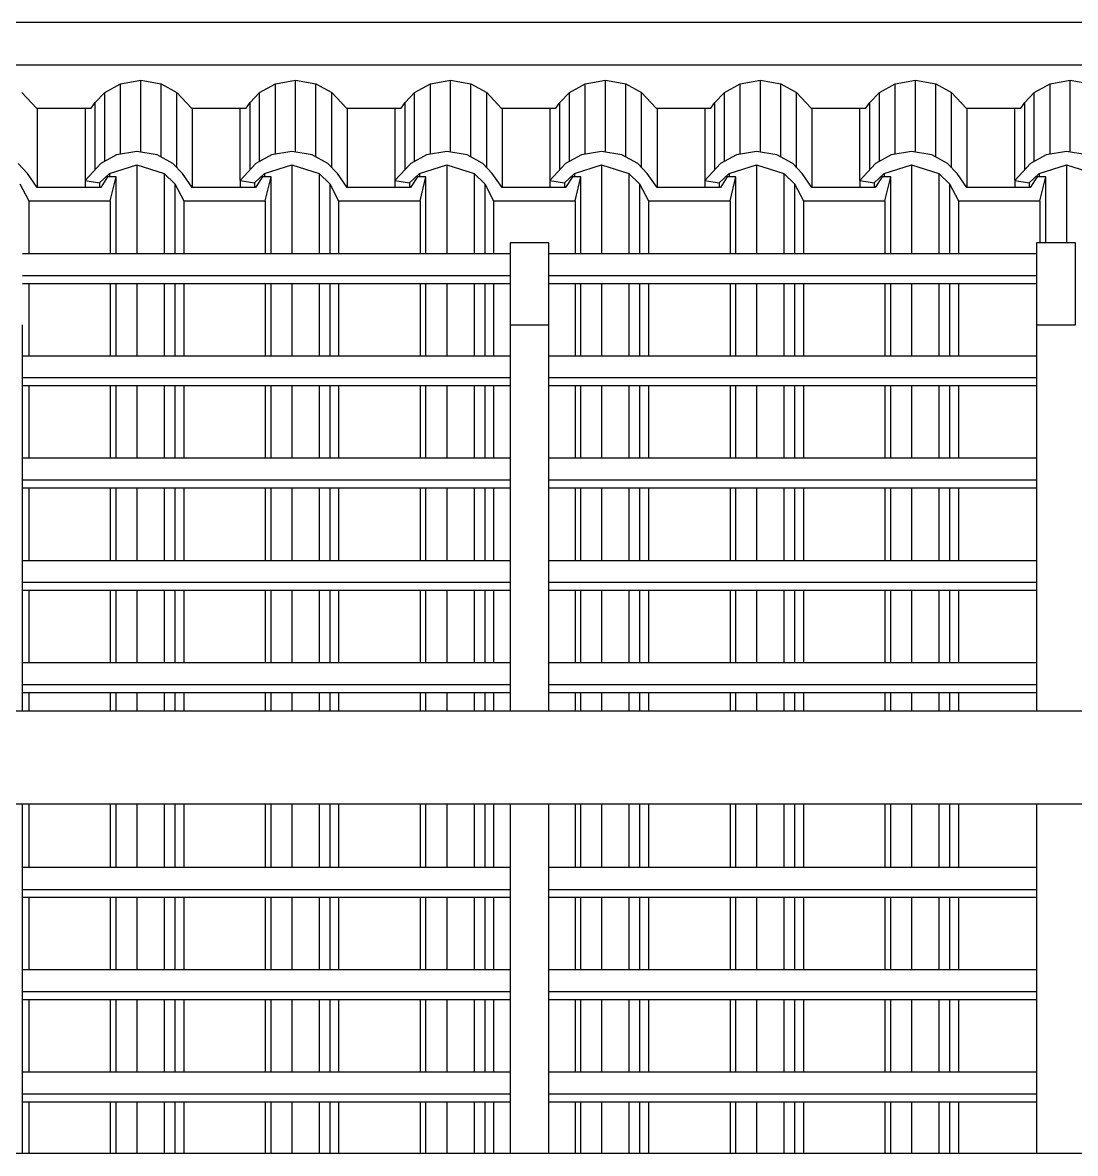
# Model space of a CAD drawing. Header units: metres. Extents: x 49 to 320, y -91 to 27.
# Drawn here: x 233.543 to 234.902, y 23.842 to 25.303 of the extents above; entities that cross this region are included whole.
import ezdxf

# ---------------------------------------------------------------- set-up
doc = ezdxf.new("R2010")
doc.units = ezdxf.units.M
doc.header["$LTSCALE"] = 0.2
for name, color, linetype in [('ARQ-___-___-VST', 9, 'Continuous'), ('ARQ-ALV-BXA', 1, 'Continuous'), ('ARQ-COB', 4, 'Continuous'), ('ARQ-FOR', 2, 'Continuous')]:
    doc.layers.add(name, color=color, linetype=linetype)

msp = doc.modelspace()

# ---------------------------------------------------------------- linework, layer by layer
at = {"layer": 'ARQ-___-___-VST'}
for p, q in [((236.1909, 25.3026), (230.0959, 25.3026)), ((236.1909, 25.3026), (230.0959, 25.3026)), ((230.0959, 25.248), (236.1909, 25.248)), ((233.6698, 25.2234), (233.6959, 25.2281)), ((233.6959, 25.1355), (233.6959, 25.2281)), ((233.6959, 25.2281), (233.7221, 25.2234)), ((233.8698, 25.2234), (233.8959, 25.2281)), ((233.8959, 25.1355), (233.8959, 25.2281)), ((233.8959, 25.2281), (233.9221, 25.2234)), ((234.0698, 25.2234), (234.0959, 25.2281)), ((234.0959, 25.1355), (234.0959, 25.2281)), ((234.0959, 25.2281), (234.1221, 25.2234)), ((234.2698, 25.2234), (234.2959, 25.2281)), ((234.2959, 25.1355), (234.2959, 25.2281)), ((234.2959, 25.2281), (234.3221, 25.2234)), ((234.4698, 25.2234), (234.4959, 25.2281)), ((234.4959, 25.1355), (234.4959, 25.2281)), ((234.4959, 25.2281), (234.5221, 25.2234)), ((234.6698, 25.2234), (234.6959, 25.2281)), ((234.6959, 25.1355), (234.6959, 25.2281)), ((234.6959, 25.2281), (234.7221, 25.2234)), ((234.8698, 25.2234), (234.8959, 25.2281)), ((234.8959, 25.1355), (234.8959, 25.2281)), ((234.8959, 25.2281), (234.9221, 25.2234)), ((233.5425, 25.2123), (233.5614, 25.192)), ((233.6371, 25.1993), (233.6494, 25.2123)), ((233.6494, 25.2123), (233.6698, 25.2234)), ((233.6494, 25.1233), (233.6494, 25.2123)), ((233.6698, 25.1326), (233.6698, 25.2234)), ((233.7221, 25.129), (233.7221, 25.2234)), ((233.7221, 25.2234), (233.7425, 25.2123)), ((233.7425, 25.1152), (233.7425, 25.2123)), ((233.7425, 25.2123), (233.7614, 25.192)), ((233.8371, 25.1993), (233.8494, 25.2123)), ((233.8494, 25.2123), (233.8698, 25.2234)), ((233.8494, 25.1233), (233.8494, 25.2123)), ((233.8698, 25.1326), (233.8698, 25.2234)), ((233.9221, 25.129), (233.9221, 25.2234)), ((233.9221, 25.2234), (233.9425, 25.2123)), ((233.9425, 25.1152), (233.9425, 25.2123)), ((233.9425, 25.2123), (233.9614, 25.192)), ((234.0371, 25.1993), (234.0494, 25.2123)), ((234.0494, 25.2123), (234.0698, 25.2234)), ((234.0494, 25.1233), (234.0494, 25.2123)), ((234.0698, 25.1326), (234.0698, 25.2234)), ((234.1221, 25.129), (234.1221, 25.2234)), ((234.1221, 25.2234), (234.1425, 25.2123)), ((234.1425, 25.1152), (234.1425, 25.2123)), ((234.1425, 25.2123), (234.1614, 25.192)), ((234.2371, 25.1993), (234.2494, 25.2123)), ((234.2494, 25.2123), (234.2698, 25.2234)), ((234.2494, 25.1233), (234.2494, 25.2123)), ((234.2698, 25.1326), (234.2698, 25.2234)), ((234.3221, 25.129), (234.3221, 25.2234)), ((234.3221, 25.2234), (234.3425, 25.2123)), ((234.3425, 25.1152), (234.3425, 25.2123)), ((234.3425, 25.2123), (234.3614, 25.192)), ((234.4371, 25.1993), (234.4494, 25.2123)), ((234.4494, 25.2123), (234.4698, 25.2234)), ((234.4494, 25.1233), (234.4494, 25.2123)), ((234.4698, 25.1326), (234.4698, 25.2234)), ((234.5221, 25.129), (234.5221, 25.2234)), ((234.5221, 25.2234), (234.5425, 25.2123)), ((234.5425, 25.1152), (234.5425, 25.2123)), ((234.5425, 25.2123), (234.5614, 25.192)), ((234.6371, 25.1993), (234.6494, 25.2123)), ((234.6494, 25.2123), (234.6698, 25.2234)), ((234.6494, 25.1233), (234.6494, 25.2123)), ((234.6698, 25.1326), (234.6698, 25.2234)), ((234.7221, 25.129), (234.7221, 25.2234)), ((234.7221, 25.2234), (234.7425, 25.2123)), ((234.7425, 25.1152), (234.7425, 25.2123)), ((234.7425, 25.2123), (234.7614, 25.192)), ((234.8371, 25.1993), (234.8494, 25.2123)), ((234.8494, 25.2123), (234.8698, 25.2234)), ((234.8494, 25.1233), (234.8494, 25.2123)), ((234.8698, 25.1326), (234.8698, 25.2234)), ((233.6319, 25.192), (233.6371, 25.1993)), ((233.6371, 25.1128), (233.6371, 25.1993)), ((233.8319, 25.192), (233.8371, 25.1993)), ((233.8371, 25.1128), (233.8371, 25.1993)), ((234.0319, 25.192), (234.0371, 25.1993)), ((234.0371, 25.1128), (234.0371, 25.1993)), ((234.2319, 25.192), (234.2371, 25.1993)), ((234.2371, 25.1128), (234.2371, 25.1993)), ((234.4319, 25.192), (234.4371, 25.1993)), ((234.4371, 25.1128), (234.4371, 25.1993)), ((234.6319, 25.192), (234.6371, 25.1993)), ((234.6371, 25.1128), (234.6371, 25.1993)), ((234.8319, 25.192), (234.8371, 25.1993)), ((234.8371, 25.1128), (234.8371, 25.1993)), ((233.5614, 25.192), (233.6319, 25.192)), ((233.5628, 25.0897), (233.5628, 25.192)), ((233.6244, 25.0992), (233.6244, 25.192)), ((233.7614, 25.192), (233.8319, 25.192)), ((233.7628, 25.0897), (233.7628, 25.192)), ((233.8244, 25.0992), (233.8244, 25.192)), ((233.9614, 25.192), (234.0319, 25.192)), ((233.9628, 25.0897), (233.9628, 25.192)), ((234.0244, 25.0992), (234.0244, 25.192)), ((234.1614, 25.192), (234.2319, 25.192)), ((234.1628, 25.0897), (234.1628, 25.192)), ((234.2244, 25.0992), (234.2244, 25.192)), ((234.3614, 25.192), (234.4319, 25.192)), ((234.3628, 25.0897), (234.3628, 25.192)), ((234.4244, 25.0992), (234.4244, 25.192)), ((234.5614, 25.192), (234.6319, 25.192)), ((234.5628, 25.0897), (234.5628, 25.192)), ((234.6244, 25.0992), (234.6244, 25.192)), ((234.7614, 25.192), (234.8319, 25.192)), ((234.7628, 25.0897), (234.7628, 25.192)), ((234.8244, 25.0992), (234.8244, 25.192)), ((233.6909, 25.1189), (233.6909, 25.004)), ((233.8909, 25.1189), (233.8909, 25.004)), ((234.0909, 25.1189), (234.0909, 25.004)), ((234.2909, 25.1189), (234.2909, 25.004)), ((234.4909, 25.1189), (234.4909, 25.004)), ((234.6909, 25.1189), (234.6909, 25.004)), ((234.8909, 25.1189), (234.8909, 25.0182)), ((233.6241, 25.0988), (233.6241, 25.0897)), ((233.6428, 25.0955), (233.6428, 25.0897)), ((233.6557, 25.1075), (233.6557, 25.1035)), ((233.6641, 25.004), (233.6641, 25.1035)), ((233.7262, 25.1075), (233.7262, 25.004)), ((233.7399, 25.0945), (233.7399, 25.004)), ((233.8241, 25.0988), (233.8241, 25.0897)), ((233.8428, 25.0955), (233.8428, 25.0897)), ((233.8557, 25.1075), (233.8557, 25.1035)), ((233.8641, 25.004), (233.8641, 25.1035)), ((233.9262, 25.1075), (233.9262, 25.004)), ((233.9399, 25.0945), (233.9399, 25.004)), ((234.0241, 25.0988), (234.0241, 25.0897)), ((234.0428, 25.0955), (234.0428, 25.0897)), ((234.0557, 25.1075), (234.0557, 25.1035)), ((234.0641, 25.004), (234.0641, 25.1035)), ((234.1262, 25.1075), (234.1262, 25.004)), ((234.1399, 25.0945), (234.1399, 25.004)), ((234.2241, 25.0988), (234.2241, 25.0897)), ((234.2428, 25.0955), (234.2428, 25.0897)), ((234.2557, 25.1075), (234.2557, 25.1035)), ((234.2641, 25.004), (234.2641, 25.1035)), ((234.3262, 25.1075), (234.3262, 25.004)), ((234.3399, 25.0945), (234.3399, 25.004)), ((234.4241, 25.0988), (234.4241, 25.0897)), ((234.4428, 25.0955), (234.4428, 25.0897)), ((234.4557, 25.1075), (234.4557, 25.1035)), ((234.4641, 25.004), (234.4641, 25.1035)), ((234.5262, 25.1075), (234.5262, 25.004)), ((234.5399, 25.0945), (234.5399, 25.004)), ((234.6241, 25.0988), (234.6241, 25.0897)), ((234.6428, 25.0955), (234.6428, 25.0897)), ((234.6557, 25.1075), (234.6557, 25.1035)), ((234.6641, 25.004), (234.6641, 25.1035)), ((234.7262, 25.1075), (234.7262, 25.004)), ((234.7399, 25.0945), (234.7399, 25.004)), ((234.8241, 25.0988), (234.8241, 25.0897)), ((234.8428, 25.0955), (234.8428, 25.0897)), ((234.8557, 25.1075), (234.8557, 25.1035)), ((234.8641, 25.0182), (234.8641, 25.1035)), ((233.5514, 25.0722), (233.5514, 25.004)), ((233.6566, 25.0722), (233.6566, 25.004)), ((233.7514, 25.0722), (233.7514, 25.004)), ((233.8566, 25.0722), (233.8566, 25.004)), ((233.9514, 25.0722), (233.9514, 25.004)), ((234.0566, 25.0722), (234.0566, 25.004)), ((234.1514, 25.0722), (234.1514, 25.004)), ((234.2566, 25.0722), (234.2566, 25.004)), ((234.3514, 25.0722), (234.3514, 25.004)), ((234.4566, 25.0722), (234.4566, 25.004)), ((234.5514, 25.0722), (234.5514, 25.004)), ((234.6566, 25.0722), (234.6566, 25.004)), ((234.7514, 25.0722), (234.7514, 25.004)), ((234.8566, 25.0722), (234.8566, 25.0182)), ((234.1729, 25.004), (233.5434, 25.004)), ((234.8524, 25.004), (234.2229, 25.004)), ((234.1729, 24.9757), (233.5434, 24.9757)), ((233.5434, 24.9658), (234.1729, 24.9658)), ((233.5514, 24.9658), (233.5514, 24.8719)), ((233.6566, 24.9658), (233.6566, 24.8719)), ((233.6641, 24.8719), (233.6641, 24.9658)), ((233.6909, 24.9658), (233.6909, 24.8719)), ((233.7262, 24.9658), (233.7262, 24.8719)), ((233.7399, 24.9658), (233.7399, 24.8719)), ((233.7514, 24.9658), (233.7514, 24.8719)), ((233.8566, 24.9658), (233.8566, 24.8719)), ((233.8641, 24.8719), (233.8641, 24.9658)), ((233.8909, 24.9658), (233.8909, 24.8719)), ((233.9262, 24.9658), (233.9262, 24.8719)), ((233.9399, 24.9658), (233.9399, 24.8719)), ((233.9514, 24.9658), (233.9514, 24.8719)), ((234.0566, 24.9658), (234.0566, 24.8719)), ((234.0641, 24.8719), (234.0641, 24.9658)), ((234.0909, 24.9658), (234.0909, 24.8719)), ((234.1262, 24.9658), (234.1262, 24.8719)), ((234.1399, 24.9658), (234.1399, 24.8719)), ((234.1514, 24.9658), (234.1514, 24.8719)), ((234.8524, 24.9757), (234.2229, 24.9757)), ((234.2229, 24.9658), (234.8524, 24.9658)), ((234.2566, 24.9658), (234.2566, 24.8719)), ((234.2641, 24.8719), (234.2641, 24.9658)), ((234.2909, 24.9658), (234.2909, 24.8719)), ((234.3262, 24.9658), (234.3262, 24.8719)), ((234.3399, 24.9658), (234.3399, 24.8719)), ((234.3514, 24.9658), (234.3514, 24.8719)), ((234.4566, 24.9658), (234.4566, 24.8719)), ((234.4641, 24.8719), (234.4641, 24.9658)), ((234.4909, 24.9658), (234.4909, 24.8719)), ((234.5262, 24.9658), (234.5262, 24.8719)), ((234.5399, 24.9658), (234.5399, 24.8719)), ((234.5514, 24.9658), (234.5514, 24.8719)), ((234.6566, 24.9658), (234.6566, 24.8719)), ((234.6641, 24.8719), (234.6641, 24.9658)), ((234.6909, 24.9658), (234.6909, 24.8719)), ((234.7262, 24.9658), (234.7262, 24.8719)), ((234.7399, 24.9658), (234.7399, 24.8719)), ((234.7514, 24.9658), (234.7514, 24.8719)), ((233.5434, 24.4133), (233.5434, 24.9123)), ((234.1729, 24.9123), (234.1729, 24.4133)), ((234.2229, 24.4133), (234.2229, 24.9123)), ((234.8524, 24.9123), (234.8524, 24.4133)), ((234.1729, 24.8719), (233.5434, 24.8719)), ((234.8524, 24.8719), (234.2229, 24.8719)), ((234.1729, 24.8436), (233.5434, 24.8436)), ((233.5434, 24.8337), (234.1729, 24.8337)), ((233.5514, 24.8337), (233.5514, 24.7398)), ((233.6566, 24.8337), (233.6566, 24.7398)), ((233.6641, 24.7398), (233.6641, 24.8337)), ((233.6909, 24.8337), (233.6909, 24.7398)), ((233.7262, 24.8337), (233.7262, 24.7398)), ((233.7399, 24.8337), (233.7399, 24.7398)), ((233.7514, 24.8337), (233.7514, 24.7398)), ((233.8566, 24.8337), (233.8566, 24.7398)), ((233.8641, 24.7398), (233.8641, 24.8337)), ((233.8909, 24.8337), (233.8909, 24.7398)), ((233.9262, 24.8337), (233.9262, 24.7398)), ((233.9399, 24.8337), (233.9399, 24.7398)), ((233.9514, 24.8337), (233.9514, 24.7398)), ((234.0566, 24.8337), (234.0566, 24.7398)), ((234.0641, 24.7398), (234.0641, 24.8337)), ((234.0909, 24.8337), (234.0909, 24.7398)), ((234.1262, 24.8337), (234.1262, 24.7398)), ((234.1399, 24.8337), (234.1399, 24.7398)), ((234.1514, 24.8337), (234.1514, 24.7398)), ((234.8524, 24.8436), (234.2229, 24.8436)), ((234.2229, 24.8337), (234.8524, 24.8337)), ((234.2566, 24.8337), (234.2566, 24.7398)), ((234.2641, 24.7398), (234.2641, 24.8337)), ((234.2909, 24.8337), (234.2909, 24.7398)), ((234.3262, 24.8337), (234.3262, 24.7398)), ((234.3399, 24.8337), (234.3399, 24.7398)), ((234.3514, 24.8337), (234.3514, 24.7398)), ((234.4566, 24.8337), (234.4566, 24.7398)), ((234.4641, 24.7398), (234.4641, 24.8337)), ((234.4909, 24.8337), (234.4909, 24.7398)), ((234.5262, 24.8337), (234.5262, 24.7398)), ((234.5399, 24.8337), (234.5399, 24.7398)), ((234.5514, 24.8337), (234.5514, 24.7398)), ((234.6566, 24.8337), (234.6566, 24.7398)), ((234.6641, 24.7398), (234.6641, 24.8337)), ((234.6909, 24.8337), (234.6909, 24.7398)), ((234.7262, 24.8337), (234.7262, 24.7398)), ((234.7399, 24.8337), (234.7399, 24.7398)), ((234.7514, 24.8337), (234.7514, 24.7398)), ((234.1729, 24.7398), (233.5434, 24.7398)), ((234.8524, 24.7398), (234.2229, 24.7398)), ((234.1729, 24.7114), (233.5434, 24.7114)), ((233.5434, 24.7015), (234.1729, 24.7015)), ((233.5514, 24.7015), (233.5514, 24.6076)), ((233.6566, 24.7015), (233.6566, 24.6076)), ((233.6641, 24.6076), (233.6641, 24.7015)), ((233.6909, 24.7015), (233.6909, 24.6076)), ((233.7262, 24.7015), (233.7262, 24.6076)), ((233.7399, 24.7015), (233.7399, 24.6076)), ((233.7514, 24.7015), (233.7514, 24.6076)), ((233.8566, 24.7015), (233.8566, 24.6076)), ((233.8641, 24.6076), (233.8641, 24.7015)), ((233.8909, 24.7015), (233.8909, 24.6076)), ((233.9262, 24.7015), (233.9262, 24.6076)), ((233.9399, 24.7015), (233.9399, 24.6076)), ((233.9514, 24.7015), (233.9514, 24.6076)), ((234.0566, 24.7015), (234.0566, 24.6076)), ((234.0641, 24.6076), (234.0641, 24.7015)), ((234.0909, 24.7015), (234.0909, 24.6076)), ((234.1262, 24.7015), (234.1262, 24.6076)), ((234.1399, 24.7015), (234.1399, 24.6076)), ((234.1514, 24.7015), (234.1514, 24.6076)), ((234.8524, 24.7114), (234.2229, 24.7114)), ((234.2229, 24.7015), (234.8524, 24.7015)), ((234.2566, 24.7015), (234.2566, 24.6076)), ((234.2641, 24.6076), (234.2641, 24.7015)), ((234.2909, 24.7015), (234.2909, 24.6076)), ((234.3262, 24.7015), (234.3262, 24.6076)), ((234.3399, 24.7015), (234.3399, 24.6076)), ((234.3514, 24.7015), (234.3514, 24.6076)), ((234.4566, 24.7015), (234.4566, 24.6076)), ((234.4641, 24.6076), (234.4641, 24.7015)), ((234.4909, 24.7015), (234.4909, 24.6076)), ((234.5262, 24.7015), (234.5262, 24.6076)), ((234.5399, 24.7015), (234.5399, 24.6076)), ((234.5514, 24.7015), (234.5514, 24.6076)), ((234.6566, 24.7015), (234.6566, 24.6076)), ((234.6641, 24.6076), (234.6641, 24.7015)), ((234.6909, 24.7015), (234.6909, 24.6076)), ((234.7262, 24.7015), (234.7262, 24.6076)), ((234.7399, 24.7015), (234.7399, 24.6076)), ((234.7514, 24.7015), (234.7514, 24.6076)), ((234.1729, 24.6076), (233.5434, 24.6076)), ((234.8524, 24.6076), (234.2229, 24.6076)), ((234.1729, 24.5793), (233.5434, 24.5793)), ((233.5434, 24.5694), (234.1729, 24.5694)), ((233.5514, 24.5694), (233.5514, 24.4755)), ((233.6566, 24.5694), (233.6566, 24.4755)), ((233.6641, 24.4755), (233.6641, 24.5694)), ((233.6909, 24.5694), (233.6909, 24.4755)), ((233.7262, 24.5694), (233.7262, 24.4755)), ((233.7399, 24.5694), (233.7399, 24.4755)), ((233.7514, 24.5694), (233.7514, 24.4755)), ((233.8566, 24.5694), (233.8566, 24.4755)), ((233.8641, 24.4755), (233.8641, 24.5694)), ((233.8909, 24.5694), (233.8909, 24.4755)), ((233.9262, 24.5694), (233.9262, 24.4755)), ((233.9399, 24.5694), (233.9399, 24.4755)), ((233.9514, 24.5694), (233.9514, 24.4755)), ((234.0566, 24.5694), (234.0566, 24.4755)), ((234.0641, 24.4755), (234.0641, 24.5694)), ((234.0909, 24.5694), (234.0909, 24.4755)), ((234.1262, 24.5694), (234.1262, 24.4755)), ((234.1399, 24.5694), (234.1399, 24.4755)), ((234.1514, 24.5694), (234.1514, 24.4755)), ((234.8524, 24.5793), (234.2229, 24.5793)), ((234.2229, 24.5694), (234.8524, 24.5694)), ((234.2566, 24.5694), (234.2566, 24.4755)), ((234.2641, 24.4755), (234.2641, 24.5694)), ((234.2909, 24.5694), (234.2909, 24.4755)), ((234.3262, 24.5694), (234.3262, 24.4755)), ((234.3399, 24.5694), (234.3399, 24.4755)), ((234.3514, 24.5694), (234.3514, 24.4755)), ((234.4566, 24.5694), (234.4566, 24.4755)), ((234.4641, 24.4755), (234.4641, 24.5694)), ((234.4909, 24.5694), (234.4909, 24.4755)), ((234.5262, 24.5694), (234.5262, 24.4755)), ((234.5399, 24.5694), (234.5399, 24.4755)), ((234.5514, 24.5694), (234.5514, 24.4755)), ((234.6566, 24.5694), (234.6566, 24.4755)), ((234.6641, 24.4755), (234.6641, 24.5694)), ((234.6909, 24.5694), (234.6909, 24.4755)), ((234.7262, 24.5694), (234.7262, 24.4755)), ((234.7399, 24.5694), (234.7399, 24.4755)), ((234.7514, 24.5694), (234.7514, 24.4755)), ((234.1729, 24.4755), (233.5434, 24.4755)), ((234.8524, 24.4755), (234.2229, 24.4755)), ((234.1729, 24.4472), (233.5434, 24.4472)), ((233.5434, 24.4373), (234.1729, 24.4373)), ((233.5514, 24.4373), (233.5514, 24.4133)), ((233.6566, 24.4373), (233.6566, 24.4133)), ((233.6641, 24.4133), (233.6641, 24.4373)), ((233.6909, 24.4373), (233.6909, 24.4133)), ((233.7262, 24.4373), (233.7262, 24.4133)), ((233.7399, 24.4373), (233.7399, 24.4133)), ((233.7514, 24.4373), (233.7514, 24.4133)), ((233.8566, 24.4373), (233.8566, 24.4133)), ((233.8641, 24.4133), (233.8641, 24.4373)), ((233.8909, 24.4373), (233.8909, 24.4133)), ((233.9262, 24.4373), (233.9262, 24.4133)), ((233.9399, 24.4373), (233.9399, 24.4133)), ((233.9514, 24.4373), (233.9514, 24.4133)), ((234.0566, 24.4373), (234.0566, 24.4133)), ((234.0641, 24.4133), (234.0641, 24.4373)), ((234.0909, 24.4373), (234.0909, 24.4133)), ((234.1262, 24.4373), (234.1262, 24.4133)), ((234.1399, 24.4373), (234.1399, 24.4133)), ((234.1514, 24.4373), (234.1514, 24.4133)), ((234.8524, 24.4472), (234.2229, 24.4472)), ((234.2229, 24.4373), (234.8524, 24.4373)), ((234.2566, 24.4373), (234.2566, 24.4133)), ((234.2641, 24.4133), (234.2641, 24.4373)), ((234.2909, 24.4373), (234.2909, 24.4133)), ((234.3262, 24.4373), (234.3262, 24.4133)), ((234.3399, 24.4373), (234.3399, 24.4133)), ((234.3514, 24.4373), (234.3514, 24.4133)), ((234.4566, 24.4373), (234.4566, 24.4133)), ((234.4641, 24.4133), (234.4641, 24.4373)), ((234.4909, 24.4373), (234.4909, 24.4133)), ((234.5262, 24.4373), (234.5262, 24.4133)), ((234.5399, 24.4373), (234.5399, 24.4133)), ((234.5514, 24.4373), (234.5514, 24.4133)), ((234.6566, 24.4373), (234.6566, 24.4133)), ((234.6641, 24.4133), (234.6641, 24.4373)), ((234.6909, 24.4373), (234.6909, 24.4133)), ((234.7262, 24.4373), (234.7262, 24.4133)), ((234.7399, 24.4373), (234.7399, 24.4133)), ((234.7514, 24.4373), (234.7514, 24.4133)), ((236.1909, 24.4133), (230.9959, 24.4133)), ((230.9959, 24.2933), (236.1909, 24.2933)), ((233.5434, 23.842), (233.5434, 24.2933)), ((233.5514, 24.2933), (233.5514, 24.2112)), ((233.6566, 24.2933), (233.6566, 24.2112)), ((233.6641, 24.2112), (233.6641, 24.2933)), ((233.6909, 24.2933), (233.6909, 24.2112)), ((233.7262, 24.2933), (233.7262, 24.2112)), ((233.7399, 24.2933), (233.7399, 24.2112)), ((233.7514, 24.2933), (233.7514, 24.2112)), ((233.8566, 24.2933), (233.8566, 24.2112)), ((233.8641, 24.2112), (233.8641, 24.2933)), ((233.8909, 24.2933), (233.8909, 24.2112)), ((233.9262, 24.2933), (233.9262, 24.2112)), ((233.9399, 24.2933), (233.9399, 24.2112)), ((233.9514, 24.2933), (233.9514, 24.2112)), ((234.0566, 24.2933), (234.0566, 24.2112)), ((234.0641, 24.2112), (234.0641, 24.2933)), ((234.0909, 24.2933), (234.0909, 24.2112)), ((234.1262, 24.2933), (234.1262, 24.2112)), ((234.1399, 24.2933), (234.1399, 24.2112)), ((234.1514, 24.2933), (234.1514, 24.2112)), ((234.1729, 24.2933), (234.1729, 23.842)), ((234.2229, 23.842), (234.2229, 24.2933)), ((234.2566, 24.2933), (234.2566, 24.2112)), ((234.2641, 24.2112), (234.2641, 24.2933)), ((234.2909, 24.2933), (234.2909, 24.2112)), ((234.3262, 24.2933), (234.3262, 24.2112)), ((234.3399, 24.2933), (234.3399, 24.2112)), ((234.3514, 24.2933), (234.3514, 24.2112)), ((234.4566, 24.2933), (234.4566, 24.2112)), ((234.4641, 24.2112), (234.4641, 24.2933)), ((234.4909, 24.2933), (234.4909, 24.2112)), ((234.5262, 24.2933), (234.5262, 24.2112)), ((234.5399, 24.2933), (234.5399, 24.2112)), ((234.5514, 24.2933), (234.5514, 24.2112)), ((234.6566, 24.2933), (234.6566, 24.2112)), ((234.6641, 24.2112), (234.6641, 24.2933)), ((234.6909, 24.2933), (234.6909, 24.2112)), ((234.7262, 24.2933), (234.7262, 24.2112)), ((234.7399, 24.2933), (234.7399, 24.2112)), ((234.7514, 24.2933), (234.7514, 24.2112)), ((234.8524, 24.2933), (234.8524, 23.842)), ((234.1729, 24.2112), (233.5434, 24.2112)), ((234.8524, 24.2112), (234.2229, 24.2112)), ((233.5434, 24.1829), (234.1729, 24.1829)), ((233.5434, 24.173), (234.1729, 24.173)), ((233.5514, 24.173), (233.5514, 24.0791)), ((233.6566, 24.173), (233.6566, 24.0791)), ((233.6641, 24.0791), (233.6641, 24.173)), ((233.6909, 24.173), (233.6909, 24.0791)), ((233.7262, 24.173), (233.7262, 24.0791)), ((233.7399, 24.173), (233.7399, 24.0791)), ((233.7514, 24.173), (233.7514, 24.0791)), ((233.8566, 24.173), (233.8566, 24.0791)), ((233.8641, 24.0791), (233.8641, 24.173)), ((233.8909, 24.173), (233.8909, 24.0791)), ((233.9262, 24.173), (233.9262, 24.0791)), ((233.9399, 24.173), (233.9399, 24.0791)), ((233.9514, 24.173), (233.9514, 24.0791)), ((234.0566, 24.173), (234.0566, 24.0791)), ((234.0641, 24.0791), (234.0641, 24.173)), ((234.0909, 24.173), (234.0909, 24.0791)), ((234.1262, 24.173), (234.1262, 24.0791)), ((234.1399, 24.173), (234.1399, 24.0791)), ((234.1514, 24.173), (234.1514, 24.0791)), ((234.2229, 24.1829), (234.8524, 24.1829)), ((234.2229, 24.173), (234.8524, 24.173)), ((234.2566, 24.173), (234.2566, 24.0791)), ((234.2641, 24.0791), (234.2641, 24.173)), ((234.2909, 24.173), (234.2909, 24.0791)), ((234.3262, 24.173), (234.3262, 24.0791)), ((234.3399, 24.173), (234.3399, 24.0791)), ((234.3514, 24.173), (234.3514, 24.0791)), ((234.4566, 24.173), (234.4566, 24.0791)), ((234.4641, 24.0791), (234.4641, 24.173)), ((234.4909, 24.173), (234.4909, 24.0791)), ((234.5262, 24.173), (234.5262, 24.0791)), ((234.5399, 24.173), (234.5399, 24.0791)), ((234.5514, 24.173), (234.5514, 24.0791)), ((234.6566, 24.173), (234.6566, 24.0791)), ((234.6641, 24.0791), (234.6641, 24.173)), ((234.6909, 24.173), (234.6909, 24.0791)), ((234.7262, 24.173), (234.7262, 24.0791)), ((234.7399, 24.173), (234.7399, 24.0791)), ((234.7514, 24.173), (234.7514, 24.0791)), ((234.1729, 24.0791), (233.5434, 24.0791)), ((234.8524, 24.0791), (234.2229, 24.0791)), ((234.1729, 24.0507), (233.5434, 24.0507)), ((234.8524, 24.0507), (234.2229, 24.0507)), ((233.5434, 24.0408), (234.1729, 24.0408)), ((233.5514, 24.0408), (233.5514, 23.9469)), ((233.6566, 24.0408), (233.6566, 23.9469)), ((233.6641, 23.9469), (233.6641, 24.0408)), ((233.6909, 24.0408), (233.6909, 23.9469)), ((233.7262, 24.0408), (233.7262, 23.9469)), ((233.7399, 24.0408), (233.7399, 23.9469)), ((233.7514, 24.0408), (233.7514, 23.9469)), ((233.8566, 24.0408), (233.8566, 23.9469)), ((233.8641, 23.9469), (233.8641, 24.0408)), ((233.8909, 24.0408), (233.8909, 23.9469)), ((233.9262, 24.0408), (233.9262, 23.9469)), ((233.9399, 24.0408), (233.9399, 23.9469)), ((233.9514, 24.0408), (233.9514, 23.9469)), ((234.0566, 24.0408), (234.0566, 23.9469)), ((234.0641, 23.9469), (234.0641, 24.0408)), ((234.0909, 24.0408), (234.0909, 23.9469)), ((234.1262, 24.0408), (234.1262, 23.9469)), ((234.1399, 24.0408), (234.1399, 23.9469)), ((234.1514, 24.0408), (234.1514, 23.9469)), ((234.2229, 24.0408), (234.8524, 24.0408)), ((234.2566, 24.0408), (234.2566, 23.9469)), ((234.2641, 23.9469), (234.2641, 24.0408)), ((234.2909, 24.0408), (234.2909, 23.9469)), ((234.3262, 24.0408), (234.3262, 23.9469)), ((234.3399, 24.0408), (234.3399, 23.9469)), ((234.3514, 24.0408), (234.3514, 23.9469)), ((234.4566, 24.0408), (234.4566, 23.9469)), ((234.4641, 23.9469), (234.4641, 24.0408)), ((234.4909, 24.0408), (234.4909, 23.9469)), ((234.5262, 24.0408), (234.5262, 23.9469)), ((234.5399, 24.0408), (234.5399, 23.9469)), ((234.5514, 24.0408), (234.5514, 23.9469)), ((234.6566, 24.0408), (234.6566, 23.9469)), ((234.6641, 23.9469), (234.6641, 24.0408)), ((234.6909, 24.0408), (234.6909, 23.9469)), ((234.7262, 24.0408), (234.7262, 23.9469)), ((234.7399, 24.0408), (234.7399, 23.9469)), ((234.7514, 24.0408), (234.7514, 23.9469)), ((234.1729, 23.9469), (233.5434, 23.9469)), ((234.8524, 23.9469), (234.2229, 23.9469)), ((234.1729, 23.9186), (233.5434, 23.9186)), ((234.8524, 23.9186), (234.2229, 23.9186)), ((233.5434, 23.9087), (234.1729, 23.9087)), ((233.5514, 23.9087), (233.5514, 23.842)), ((233.6566, 23.9087), (233.6566, 23.842)), ((233.6641, 23.842), (233.6641, 23.9087)), ((233.6909, 23.9087), (233.6909, 23.842)), ((233.7262, 23.9087), (233.7262, 23.842)), ((233.7399, 23.9087), (233.7399, 23.842)), ((233.7514, 23.9087), (233.7514, 23.842)), ((233.8566, 23.9087), (233.8566, 23.842)), ((233.8641, 23.842), (233.8641, 23.9087)), ((233.8909, 23.9087), (233.8909, 23.842)), ((233.9262, 23.9087), (233.9262, 23.842)), ((233.9399, 23.9087), (233.9399, 23.842)), ((233.9514, 23.9087), (233.9514, 23.842)), ((234.0566, 23.9087), (234.0566, 23.842)), ((234.0641, 23.842), (234.0641, 23.9087)), ((234.0909, 23.9087), (234.0909, 23.842)), ((234.1262, 23.9087), (234.1262, 23.842)), ((234.1399, 23.9087), (234.1399, 23.842)), ((234.1514, 23.9087), (234.1514, 23.842)), ((234.2229, 23.9087), (234.8524, 23.9087)), ((234.2566, 23.9087), (234.2566, 23.842)), ((234.2641, 23.842), (234.2641, 23.9087)), ((234.2909, 23.9087), (234.2909, 23.842)), ((234.3262, 23.9087), (234.3262, 23.842)), ((234.3399, 23.9087), (234.3399, 23.842)), ((234.3514, 23.9087), (234.3514, 23.842)), ((234.4566, 23.9087), (234.4566, 23.842)), ((234.4641, 23.842), (234.4641, 23.9087)), ((234.4909, 23.9087), (234.4909, 23.842)), ((234.5262, 23.9087), (234.5262, 23.842)), ((234.5399, 23.9087), (234.5399, 23.842)), ((234.5514, 23.9087), (234.5514, 23.842)), ((234.6566, 23.9087), (234.6566, 23.842)), ((234.6641, 23.842), (234.6641, 23.9087)), ((234.6909, 23.9087), (234.6909, 23.842)), ((234.7262, 23.9087), (234.7262, 23.842)), ((234.7399, 23.9087), (234.7399, 23.842)), ((234.7514, 23.9087), (234.7514, 23.842))]:
    msp.add_line(p, q, dxfattribs=at)
at = {"layer": 'ARQ-ALV-BXA'}
msp.add_line((236.1909, 23.842), (230.9959, 23.842), dxfattribs=at)
at = {"layer": 'ARQ-COB'}
for p, q in [((233.6648, 25.1317), (233.6444, 25.1205)), ((233.6909, 25.1363), (233.6648, 25.1317)), ((233.7171, 25.1317), (233.6909, 25.1363)), ((233.7375, 25.1205), (233.7171, 25.1317)), ((233.8648, 25.1317), (233.8444, 25.1205)), ((233.8909, 25.1363), (233.8648, 25.1317)), ((233.9171, 25.1317), (233.8909, 25.1363)), ((233.9375, 25.1205), (233.9171, 25.1317)), ((234.0648, 25.1317), (234.0444, 25.1205)), ((234.0909, 25.1363), (234.0648, 25.1317)), ((234.1171, 25.1317), (234.0909, 25.1363)), ((234.1375, 25.1205), (234.1171, 25.1317)), ((234.2648, 25.1317), (234.2444, 25.1205)), ((234.2909, 25.1363), (234.2648, 25.1317)), ((234.3171, 25.1317), (234.2909, 25.1363)), ((234.3375, 25.1205), (234.3171, 25.1317)), ((234.4648, 25.1317), (234.4444, 25.1205)), ((234.4909, 25.1363), (234.4648, 25.1317)), ((234.5171, 25.1317), (234.4909, 25.1363)), ((234.5375, 25.1205), (234.5171, 25.1317)), ((234.6648, 25.1317), (234.6444, 25.1205)), ((234.6909, 25.1363), (234.6648, 25.1317)), ((234.7171, 25.1317), (234.6909, 25.1363)), ((234.7375, 25.1205), (234.7171, 25.1317)), ((234.8648, 25.1317), (234.8444, 25.1205)), ((234.8909, 25.1363), (234.8648, 25.1317)), ((234.9171, 25.1317), (234.8909, 25.1363)), ((233.5497, 25.1075), (233.5375, 25.1205)), ((233.6444, 25.1205), (233.6241, 25.0988)), ((233.6557, 25.1075), (233.6909, 25.1189)), ((233.6909, 25.1189), (233.7262, 25.1075)), ((233.7497, 25.1075), (233.7375, 25.1205)), ((233.8444, 25.1205), (233.8241, 25.0988)), ((233.8557, 25.1075), (233.8909, 25.1189)), ((233.8909, 25.1189), (233.9262, 25.1075)), ((233.9497, 25.1075), (233.9375, 25.1205)), ((234.0444, 25.1205), (234.0241, 25.0988)), ((234.0557, 25.1075), (234.0909, 25.1189)), ((234.0909, 25.1189), (234.1262, 25.1075)), ((234.1497, 25.1075), (234.1375, 25.1205)), ((234.2444, 25.1205), (234.2241, 25.0988)), ((234.2557, 25.1075), (234.2909, 25.1189)), ((234.2909, 25.1189), (234.3262, 25.1075)), ((234.3497, 25.1075), (234.3375, 25.1205)), ((234.4444, 25.1205), (234.4241, 25.0988)), ((234.4557, 25.1075), (234.4909, 25.1189)), ((234.4909, 25.1189), (234.5262, 25.1075)), ((234.5497, 25.1075), (234.5375, 25.1205)), ((234.6444, 25.1205), (234.6241, 25.0988)), ((234.6557, 25.1075), (234.6909, 25.1189)), ((234.6909, 25.1189), (234.7262, 25.1075)), ((234.7497, 25.1075), (234.7375, 25.1205)), ((234.8444, 25.1205), (234.8241, 25.0988)), ((234.8557, 25.1075), (234.8909, 25.1189)), ((234.8909, 25.1189), (234.9262, 25.1075)), ((233.5399, 25.0945), (233.5514, 25.0722)), ((233.5624, 25.0897), (233.5497, 25.1075)), ((233.6241, 25.0988), (233.6428, 25.0955)), ((233.6428, 25.0955), (233.6557, 25.1075)), ((233.6531, 25.1035), (233.6442, 25.0897)), ((233.6641, 25.1035), (233.6531, 25.1035)), ((233.6566, 25.0722), (233.6641, 25.1035)), ((233.7262, 25.1075), (233.7399, 25.0945)), ((233.7399, 25.0945), (233.7514, 25.0722)), ((233.7624, 25.0897), (233.7497, 25.1075)), ((233.8241, 25.0988), (233.8428, 25.0955)), ((233.8428, 25.0955), (233.8557, 25.1075)), ((233.8531, 25.1035), (233.8442, 25.0897)), ((233.8641, 25.1035), (233.8531, 25.1035)), ((233.8566, 25.0722), (233.8641, 25.1035)), ((233.9262, 25.1075), (233.9399, 25.0945)), ((233.9399, 25.0945), (233.9514, 25.0722)), ((233.9624, 25.0897), (233.9497, 25.1075)), ((234.0241, 25.0988), (234.0428, 25.0955)), ((234.0428, 25.0955), (234.0557, 25.1075)), ((234.0531, 25.1035), (234.0442, 25.0897)), ((234.0641, 25.1035), (234.0531, 25.1035)), ((234.0566, 25.0722), (234.0641, 25.1035)), ((234.1262, 25.1075), (234.1399, 25.0945)), ((234.1399, 25.0945), (234.1514, 25.0722)), ((234.1624, 25.0897), (234.1497, 25.1075)), ((234.2241, 25.0988), (234.2428, 25.0955)), ((234.2428, 25.0955), (234.2557, 25.1075)), ((234.2531, 25.1035), (234.2442, 25.0897)), ((234.2641, 25.1035), (234.2531, 25.1035)), ((234.2566, 25.0722), (234.2641, 25.1035)), ((234.3262, 25.1075), (234.3399, 25.0945)), ((234.3399, 25.0945), (234.3514, 25.0722)), ((234.3624, 25.0897), (234.3497, 25.1075)), ((234.4241, 25.0988), (234.4428, 25.0955)), ((234.4428, 25.0955), (234.4557, 25.1075)), ((234.4531, 25.1035), (234.4442, 25.0897)), ((234.4641, 25.1035), (234.4531, 25.1035)), ((234.4566, 25.0722), (234.4641, 25.1035)), ((234.5262, 25.1075), (234.5399, 25.0945)), ((234.5399, 25.0945), (234.5514, 25.0722)), ((234.5624, 25.0897), (234.5497, 25.1075)), ((234.6241, 25.0988), (234.6428, 25.0955)), ((234.6428, 25.0955), (234.6557, 25.1075)), ((234.6531, 25.1035), (234.6442, 25.0897)), ((234.6641, 25.1035), (234.6531, 25.1035)), ((234.6566, 25.0722), (234.6641, 25.1035)), ((234.7262, 25.1075), (234.7399, 25.0945)), ((234.7399, 25.0945), (234.7514, 25.0722)), ((234.7624, 25.0897), (234.7497, 25.1075)), ((234.8241, 25.0988), (234.8428, 25.0955)), ((234.8428, 25.0955), (234.8557, 25.1075)), ((234.8531, 25.1035), (234.8442, 25.0897)), ((234.8641, 25.1035), (234.8531, 25.1035)), ((234.8566, 25.0722), (234.8641, 25.1035)), ((233.6442, 25.0897), (233.5624, 25.0897)), ((233.8442, 25.0897), (233.7624, 25.0897)), ((234.0442, 25.0897), (233.9624, 25.0897)), ((234.2442, 25.0897), (234.1624, 25.0897)), ((234.4442, 25.0897), (234.3624, 25.0897)), ((234.6442, 25.0897), (234.5624, 25.0897)), ((234.8442, 25.0897), (234.7624, 25.0897)), ((233.5514, 25.0722), (233.6566, 25.0722)), ((233.7514, 25.0722), (233.8566, 25.0722)), ((233.9514, 25.0722), (234.0566, 25.0722)), ((234.1514, 25.0722), (234.2566, 25.0722)), ((234.3514, 25.0722), (234.4566, 25.0722)), ((234.5514, 25.0722), (234.6566, 25.0722)), ((234.7514, 25.0722), (234.8566, 25.0722))]:
    msp.add_line(p, q, dxfattribs=at)
at = {"layer": 'ARQ-FOR'}
for p, q in [((234.1729, 25.0182), (234.1729, 24.9123)), ((234.2229, 25.0182), (234.1729, 25.0182)), ((234.2229, 24.9123), (234.2229, 25.0182)), ((234.8524, 25.0182), (234.8524, 24.9123)), ((234.9024, 25.0182), (234.8524, 25.0182)), ((234.9024, 24.9123), (234.9024, 25.0182)), ((234.1729, 24.9123), (234.2229, 24.9123)), ((234.8524, 24.9123), (234.9024, 24.9123))]:
    msp.add_line(p, q, dxfattribs=at)

doc.saveas('drawing.dxf')
